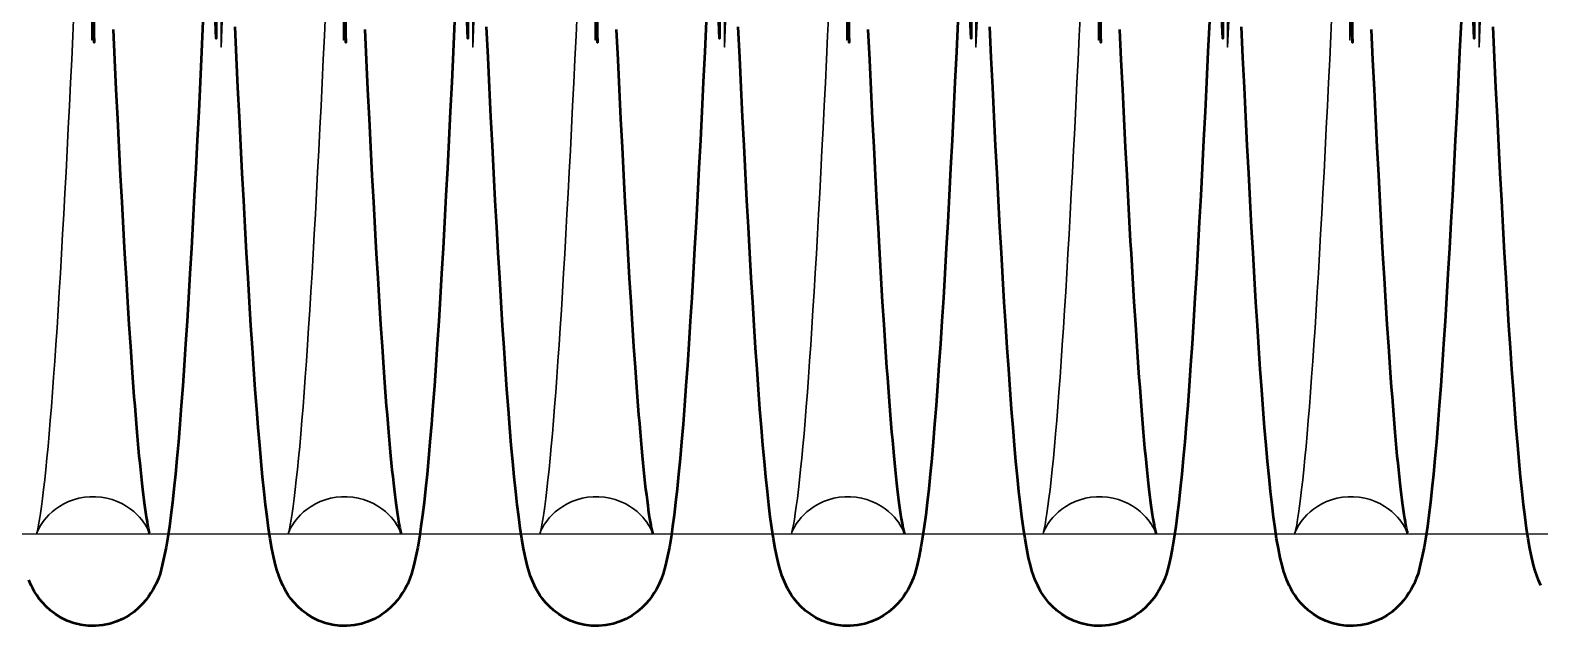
# Model space of a CAD drawing. Header units: millimetres. Extents: x 1448 to 104164, y -19509 to -89.
# Drawn here: x 54682.9 to 54778.6, y -3869 to -3831.2 of the extents above; entities that cross this region are included whole.
import ezdxf

# ---------------------------------------------------------------- set-up
doc = ezdxf.new("R2010")
doc.units = ezdxf.units.MM
doc.header["$LTSCALE"] = 60
doc.header["$MEASUREMENT"] = 0
doc.layers.get('0').update_dxf_attribs({"linetype": 'CONTINUOUS'})
doc.layers.add('가려진 것(ISO)', color=7, linetype='CONTINUOUS', lineweight=35)
doc.layers.add('가시적인 것(ISO)', color=7, linetype='CONTINUOUS', lineweight=50)

# ---------------------------------------------------------------- blocks, each defined once
blk = doc.blocks.new('토션스프링 3')
at = {"layer": '가려진 것(ISO)', "flags": 128}
for points in [[(21462403.943, -50952923.544), (21462403.871, -50952925.233), (21462403.8, -50952888.925)], [(21462419.89, -50952923.544), (21462419.818, -50952925.233), (21462419.747, -50952888.925)], [(21462435.836, -50952923.543), (21462435.765, -50952925.233), (21462435.693, -50952888.925)], [(21462451.783, -50952923.543), (21462451.712, -50952925.233), (21462451.64, -50952888.925)], [(21462467.73, -50952923.543), (21462467.659, -50952925.233), (21462467.587, -50952888.925)], [(21462483.677, -50952923.543), (21462483.605, -50952925.233), (21462483.534, -50952888.925)], [(21462399.323, -50952956.08), (21462399.318, -50952956.062), (21462399.297, -50952956.006), (21462399.253, -50952955.903), (21462399.175, -50952955.744), (21462399.118, -50952955.64), (21462399.045, -50952955.52), (21462398.953, -50952955.383), (21462398.839, -50952955.231), (21462398.699, -50952955.064), (21462398.532, -50952954.888), (21462398.336, -50952954.707), (21462398.112, -50952954.528), (21462397.858, -50952954.356), (21462397.578, -50952954.197), (21462397.276, -50952954.057), (21462396.955, -50952953.94), (21462396.618, -50952953.85), (21462396.269, -50952953.789), (21462395.914, -50952953.758), (21462395.558, -50952953.76), (21462395.205, -50952953.793), (21462394.858, -50952953.858), (21462394.522, -50952953.95), (21462394.202, -50952954.069), (21462393.903, -50952954.212), (21462393.626, -50952954.372), (21462393.374, -50952954.546), (21462393.152, -50952954.725), (21462392.959, -50952954.905), (21462392.795, -50952955.08), (21462392.659, -50952955.245), (21462392.547, -50952955.396), (21462392.457, -50952955.531), (21462392.386, -50952955.651), (21462392.33, -50952955.752), (21462392.286, -50952955.838), (21462392.229, -50952955.965), (21462392.199, -50952956.042), (21462392.187, -50952956.076), (21462392.187, -50952956.075), (21462392.195, -50952956.044), (21462392.21, -50952955.986), (21462392.23, -50952955.904), (21462392.253, -50952955.8), (21462392.305, -50952955.537), (21462392.361, -50952955.209), (21462392.421, -50952954.82), (21462392.484, -50952954.371), (21462392.55, -50952953.865), (21462392.618, -50952953.304), (21462392.687, -50952952.691), (21462392.758, -50952952.029), (21462392.829, -50952951.319), (21462392.901, -50952950.565), (21462392.972, -50952949.768), (21462393.043, -50952948.932), (21462393.113, -50952948.053), (21462393.184, -50952947.131), (21462393.255, -50952946.166), (21462393.326, -50952945.161), (21462393.397, -50952944.116), (21462393.469, -50952943.034), (21462393.54, -50952941.915), (21462393.611, -50952940.761), (21462393.683, -50952939.573), (21462393.754, -50952938.353), (21462393.825, -50952937.102), (21462393.896, -50952935.821), (21462393.968, -50952934.507), (21462394.039, -50952933.16), (21462394.11, -50952931.784), (21462394.182, -50952930.379), (21462394.254, -50952928.947), (21462394.325, -50952927.491), (21462394.397, -50952926.011), (21462394.468, -50952924.509), (21462394.54, -50952922.988)], [(21462395.612, -50952888.47), (21462395.683, -50952924.781), (21462395.755, -50952923.091)], [(21462415.27, -50952956.08), (21462415.264, -50952956.062), (21462415.244, -50952956.006), (21462415.2, -50952955.903), (21462415.122, -50952955.744), (21462415.064, -50952955.64), (21462414.991, -50952955.52), (21462414.9, -50952955.383), (21462414.786, -50952955.231), (21462414.646, -50952955.064), (21462414.479, -50952954.888), (21462414.283, -50952954.707), (21462414.059, -50952954.528), (21462413.805, -50952954.356), (21462413.525, -50952954.197), (21462413.222, -50952954.057), (21462412.902, -50952953.939), (21462412.565, -50952953.85), (21462412.216, -50952953.789), (21462411.861, -50952953.758), (21462411.505, -50952953.76), (21462411.152, -50952953.793), (21462410.804, -50952953.858), (21462410.468, -50952953.95), (21462410.149, -50952954.069), (21462409.85, -50952954.212), (21462409.573, -50952954.372), (21462409.321, -50952954.546), (21462409.099, -50952954.725), (21462408.906, -50952954.905), (21462408.742, -50952955.081), (21462408.606, -50952955.245), (21462408.494, -50952955.396), (21462408.404, -50952955.531), (21462408.333, -50952955.651), (21462408.277, -50952955.752), (21462408.233, -50952955.838), (21462408.176, -50952955.965), (21462408.146, -50952956.042), (21462408.134, -50952956.076), (21462408.134, -50952956.075), (21462408.142, -50952956.044), (21462408.157, -50952955.986), (21462408.176, -50952955.904), (21462408.2, -50952955.8), (21462408.252, -50952955.537), (21462408.308, -50952955.209), (21462408.368, -50952954.819), (21462408.431, -50952954.37), (21462408.497, -50952953.864), (21462408.565, -50952953.304), (21462408.634, -50952952.691), (21462408.705, -50952952.029), (21462408.776, -50952951.319), (21462408.848, -50952950.565), (21462408.919, -50952949.768), (21462408.99, -50952948.932), (21462409.06, -50952948.053), (21462409.131, -50952947.131), (21462409.202, -50952946.167), (21462409.273, -50952945.161), (21462409.344, -50952944.117), (21462409.415, -50952943.034), (21462409.487, -50952941.915), (21462409.558, -50952940.761), (21462409.63, -50952939.573), (21462409.701, -50952938.353), (21462409.772, -50952937.102), (21462409.843, -50952935.821), (21462409.914, -50952934.507), (21462409.986, -50952933.16), (21462410.057, -50952931.784), (21462410.129, -50952930.379), (21462410.2, -50952928.947), (21462410.272, -50952927.491), (21462410.344, -50952926.011), (21462410.415, -50952924.51), (21462410.487, -50952922.988)], [(21462411.558, -50952888.47), (21462411.63, -50952924.781), (21462411.701, -50952923.091)], [(21462431.217, -50952956.08), (21462431.211, -50952956.062), (21462431.191, -50952956.006), (21462431.147, -50952955.903), (21462431.068, -50952955.744), (21462431.011, -50952955.64), (21462430.938, -50952955.52), (21462430.846, -50952955.383), (21462430.733, -50952955.231), (21462430.593, -50952955.064), (21462430.425, -50952954.888), (21462430.23, -50952954.707), (21462430.006, -50952954.528), (21462429.752, -50952954.356), (21462429.472, -50952954.197), (21462429.169, -50952954.057), (21462428.848, -50952953.939), (21462428.512, -50952953.85), (21462428.163, -50952953.789), (21462427.808, -50952953.758), (21462427.452, -50952953.76), (21462427.099, -50952953.793), (21462426.751, -50952953.858), (21462426.415, -50952953.95), (21462426.096, -50952954.069), (21462425.796, -50952954.212), (21462425.519, -50952954.372), (21462425.268, -50952954.546), (21462425.045, -50952954.725), (21462424.853, -50952954.905), (21462424.689, -50952955.081), (21462424.553, -50952955.245), (21462424.441, -50952955.396), (21462424.351, -50952955.531), (21462424.279, -50952955.651), (21462424.224, -50952955.752), (21462424.18, -50952955.838), (21462424.122, -50952955.965), (21462424.093, -50952956.042), (21462424.081, -50952956.076), (21462424.081, -50952956.075), (21462424.089, -50952956.044), (21462424.103, -50952955.986), (21462424.123, -50952955.904), (21462424.146, -50952955.8), (21462424.199, -50952955.537), (21462424.255, -50952955.209), (21462424.315, -50952954.819), (21462424.378, -50952954.37), (21462424.444, -50952953.864), (21462424.512, -50952953.304), (21462424.581, -50952952.691), (21462424.652, -50952952.029), (21462424.723, -50952951.32), (21462424.795, -50952950.565), (21462424.866, -50952949.769), (21462424.937, -50952948.932), (21462425.007, -50952948.053), (21462425.078, -50952947.131), (21462425.149, -50952946.167), (21462425.22, -50952945.162), (21462425.291, -50952944.117), (21462425.362, -50952943.034), (21462425.434, -50952941.915), (21462425.505, -50952940.761), (21462425.576, -50952939.573), (21462425.648, -50952938.353), (21462425.719, -50952937.102), (21462425.79, -50952935.821), (21462425.861, -50952934.507), (21462425.933, -50952933.161), (21462426.004, -50952931.784), (21462426.076, -50952930.379), (21462426.147, -50952928.948), (21462426.219, -50952927.491), (21462426.29, -50952926.011), (21462426.362, -50952924.51), (21462426.433, -50952922.988)], [(21462427.505, -50952888.47), (21462427.577, -50952924.781), (21462427.648, -50952923.091)], [(21462447.164, -50952956.08), (21462447.158, -50952956.062), (21462447.137, -50952956.006), (21462447.094, -50952955.903), (21462447.015, -50952955.744), (21462446.958, -50952955.64), (21462446.885, -50952955.52), (21462446.793, -50952955.383), (21462446.68, -50952955.231), (21462446.54, -50952955.064), (21462446.372, -50952954.888), (21462446.177, -50952954.707), (21462445.952, -50952954.528), (21462445.699, -50952954.356), (21462445.418, -50952954.197), (21462445.116, -50952954.057), (21462444.795, -50952953.939), (21462444.458, -50952953.85), (21462444.11, -50952953.789), (21462443.755, -50952953.758), (21462443.399, -50952953.76), (21462443.045, -50952953.793), (21462442.698, -50952953.858), (21462442.362, -50952953.951), (21462442.043, -50952954.069), (21462441.743, -50952954.212), (21462441.466, -50952954.372), (21462441.215, -50952954.546), (21462440.992, -50952954.725), (21462440.8, -50952954.905), (21462440.636, -50952955.081), (21462440.5, -50952955.245), (21462440.388, -50952955.396), (21462440.298, -50952955.531), (21462440.226, -50952955.651), (21462440.17, -50952955.752), (21462440.127, -50952955.838), (21462440.069, -50952955.965), (21462440.039, -50952956.042), (21462440.027, -50952956.076), (21462440.028, -50952956.075), (21462440.036, -50952956.044), (21462440.05, -50952955.986), (21462440.07, -50952955.904), (21462440.093, -50952955.8), (21462440.146, -50952955.537), (21462440.202, -50952955.208), (21462440.262, -50952954.819), (21462440.325, -50952954.37), (21462440.391, -50952953.864), (21462440.459, -50952953.304), (21462440.528, -50952952.691), (21462440.599, -50952952.029), (21462440.67, -50952951.32), (21462440.741, -50952950.565), (21462440.813, -50952949.769), (21462440.884, -50952948.932), (21462440.954, -50952948.053), (21462441.025, -50952947.131), (21462441.095, -50952946.167), (21462441.167, -50952945.162), (21462441.238, -50952944.117), (21462441.309, -50952943.035), (21462441.38, -50952941.915), (21462441.452, -50952940.761), (21462441.523, -50952939.573), (21462441.595, -50952938.353), (21462441.666, -50952937.102), (21462441.737, -50952935.821), (21462441.808, -50952934.507), (21462441.879, -50952933.161), (21462441.951, -50952931.784), (21462442.022, -50952930.38), (21462442.094, -50952928.948), (21462442.166, -50952927.491), (21462442.237, -50952926.011), (21462442.309, -50952924.51), (21462442.38, -50952922.988)], [(21462443.452, -50952888.469), (21462443.524, -50952924.781), (21462443.595, -50952923.091)], [(21462463.111, -50952956.08), (21462463.105, -50952956.062), (21462463.084, -50952956.006), (21462463.041, -50952955.903), (21462462.962, -50952955.744), (21462462.905, -50952955.64), (21462462.832, -50952955.52), (21462462.74, -50952955.383), (21462462.626, -50952955.231), (21462462.486, -50952955.064), (21462462.319, -50952954.888), (21462462.124, -50952954.707), (21462461.899, -50952954.528), (21462461.645, -50952954.356), (21462461.365, -50952954.197), (21462461.063, -50952954.057), (21462460.742, -50952953.939), (21462460.405, -50952953.85), (21462460.057, -50952953.789), (21462459.702, -50952953.758), (21462459.345, -50952953.76), (21462458.992, -50952953.793), (21462458.645, -50952953.858), (21462458.309, -50952953.951), (21462457.989, -50952954.069), (21462457.69, -50952954.212), (21462457.413, -50952954.373), (21462457.162, -50952954.546), (21462456.939, -50952954.725), (21462456.747, -50952954.905), (21462456.583, -50952955.081), (21462456.446, -50952955.245), (21462456.335, -50952955.396), (21462456.245, -50952955.531), (21462456.173, -50952955.651), (21462456.117, -50952955.753), (21462456.074, -50952955.838), (21462456.016, -50952955.965), (21462455.986, -50952956.042), (21462455.974, -50952956.076), (21462455.974, -50952956.075), (21462455.983, -50952956.044), (21462455.997, -50952955.986), (21462456.017, -50952955.904), (21462456.04, -50952955.8), (21462456.093, -50952955.536), (21462456.149, -50952955.208), (21462456.209, -50952954.818), (21462456.273, -50952954.369), (21462456.338, -50952953.864), (21462456.406, -50952953.303), (21462456.475, -50952952.691), (21462456.545, -50952952.029), (21462456.617, -50952951.32), (21462456.688, -50952950.566), (21462456.76, -50952949.769), (21462456.83, -50952948.932), (21462456.901, -50952948.053), (21462456.971, -50952947.131), (21462457.042, -50952946.167), (21462457.113, -50952945.162), (21462457.185, -50952944.118), (21462457.256, -50952943.035), (21462457.327, -50952941.916), (21462457.399, -50952940.761), (21462457.47, -50952939.573), (21462457.541, -50952938.353), (21462457.613, -50952937.102), (21462457.684, -50952935.821), (21462457.755, -50952934.507), (21462457.826, -50952933.161), (21462457.898, -50952931.785), (21462457.969, -50952930.38), (21462458.041, -50952928.948), (21462458.112, -50952927.492), (21462458.184, -50952926.011), (21462458.256, -50952924.51), (21462458.327, -50952922.988)], [(21462459.399, -50952888.469), (21462459.47, -50952924.781), (21462459.542, -50952923.091)], [(21462479.058, -50952956.08), (21462479.052, -50952956.062), (21462479.031, -50952956.006), (21462478.987, -50952955.903), (21462478.909, -50952955.744), (21462478.852, -50952955.64), (21462478.779, -50952955.52), (21462478.687, -50952955.383), (21462478.573, -50952955.231), (21462478.433, -50952955.064), (21462478.266, -50952954.888), (21462478.07, -50952954.707), (21462477.846, -50952954.528), (21462477.592, -50952954.356), (21462477.312, -50952954.197), (21462477.01, -50952954.057), (21462476.689, -50952953.939), (21462476.352, -50952953.85), (21462476.003, -50952953.789), (21462475.648, -50952953.758), (21462475.292, -50952953.76), (21462474.939, -50952953.793), (21462474.592, -50952953.858), (21462474.256, -50952953.951), (21462473.936, -50952954.069), (21462473.637, -50952954.212), (21462473.36, -50952954.373), (21462473.108, -50952954.546), (21462472.886, -50952954.725), (21462472.693, -50952954.906), (21462472.53, -50952955.081), (21462472.393, -50952955.245), (21462472.281, -50952955.396), (21462472.191, -50952955.531), (21462472.12, -50952955.651), (21462472.064, -50952955.753), (21462472.021, -50952955.838), (21462471.963, -50952955.965), (21462471.933, -50952956.042), (21462471.921, -50952956.076), (21462471.921, -50952956.075), (21462471.929, -50952956.044), (21462471.944, -50952955.987), (21462471.963, -50952955.904), (21462471.987, -50952955.8), (21462472.04, -50952955.536), (21462472.096, -50952955.208), (21462472.157, -50952954.818), (21462472.22, -50952954.369), (21462472.285, -50952953.863), (21462472.353, -50952953.303), (21462472.422, -50952952.691), (21462472.492, -50952952.029), (21462472.564, -50952951.32), (21462472.635, -50952950.566), (21462472.706, -50952949.769), (21462472.777, -50952948.932), (21462472.848, -50952948.053), (21462472.918, -50952947.132), (21462472.989, -50952946.168), (21462473.06, -50952945.162), (21462473.131, -50952944.118), (21462473.203, -50952943.035), (21462473.274, -50952941.916), (21462473.345, -50952940.762), (21462473.417, -50952939.573), (21462473.488, -50952938.353), (21462473.559, -50952937.101), (21462473.631, -50952935.82), (21462473.702, -50952934.507), (21462473.773, -50952933.161), (21462473.845, -50952931.785), (21462473.916, -50952930.38), (21462473.988, -50952928.949), (21462474.059, -50952927.492), (21462474.131, -50952926.012), (21462474.203, -50952924.51), (21462474.274, -50952922.988)], [(21462475.346, -50952888.469), (21462475.417, -50952924.781), (21462475.489, -50952923.091)]]:
    blk.add_lwpolyline(points, dxfattribs=at)
at = {"layer": '가시적인 것(ISO)', "flags": 128}
for points in [[(21462395.741, -50952922.763), (21462395.832, -50952924.93), (21462395.924, -50952889.096)], [(21462397.022, -50952924.116), (21462397.114, -50952926.04), (21462397.205, -50952927.929), (21462397.297, -50952929.78), (21462397.389, -50952931.59), (21462397.48, -50952933.353), (21462397.572, -50952935.068), (21462397.663, -50952936.73), (21462397.709, -50952937.54), (21462397.754, -50952938.337), (21462397.845, -50952939.893), (21462397.937, -50952941.395), (21462398.028, -50952942.841), (21462398.119, -50952944.228), (21462398.21, -50952945.553), (21462398.256, -50952946.191), (21462398.301, -50952946.812), (21462398.347, -50952947.416), (21462398.392, -50952948.003), (21462398.437, -50952948.572), (21462398.482, -50952949.123), (21462398.527, -50952949.657), (21462398.572, -50952950.174), (21462398.617, -50952950.673), (21462398.662, -50952951.155), (21462398.707, -50952951.617), (21462398.751, -50952952.061), (21462398.795, -50952952.485), (21462398.839, -50952952.89), (21462398.883, -50952953.274), (21462398.926, -50952953.638), (21462398.969, -50952953.98), (21462399.011, -50952954.301), (21462399.053, -50952954.6), (21462399.094, -50952954.877), (21462399.134, -50952955.131), (21462399.173, -50952955.36), (21462399.209, -50952955.561), (21462399.243, -50952955.733), (21462399.272, -50952955.875), (21462399.298, -50952955.984), (21462399.316, -50952956.054), (21462399.323, -50952956.08)], [(21462411.688, -50952922.763), (21462411.779, -50952924.93), (21462411.871, -50952889.096)], [(21462412.969, -50952924.116), (21462413.061, -50952926.04), (21462413.152, -50952927.929), (21462413.244, -50952929.78), (21462413.336, -50952931.59), (21462413.427, -50952933.353), (21462413.519, -50952935.068), (21462413.61, -50952936.73), (21462413.656, -50952937.54), (21462413.701, -50952938.337), (21462413.792, -50952939.893), (21462413.884, -50952941.395), (21462413.975, -50952942.841), (21462414.066, -50952944.228), (21462414.157, -50952945.553), (21462414.203, -50952946.191), (21462414.248, -50952946.812), (21462414.293, -50952947.416), (21462414.339, -50952948.003), (21462414.384, -50952948.572), (21462414.429, -50952949.123), (21462414.474, -50952949.657), (21462414.519, -50952950.174), (21462414.564, -50952950.673), (21462414.609, -50952951.155), (21462414.654, -50952951.617), (21462414.698, -50952952.061), (21462414.742, -50952952.485), (21462414.786, -50952952.89), (21462414.83, -50952953.274), (21462414.873, -50952953.638), (21462414.916, -50952953.98), (21462414.958, -50952954.301), (21462415, -50952954.6), (21462415.041, -50952954.877), (21462415.081, -50952955.131), (21462415.12, -50952955.36), (21462415.156, -50952955.561), (21462415.189, -50952955.733), (21462415.219, -50952955.875), (21462415.245, -50952955.984), (21462415.263, -50952956.054), (21462415.27, -50952956.08)], [(21462427.634, -50952922.763), (21462427.726, -50952924.93), (21462427.818, -50952889.096)], [(21462428.916, -50952924.116), (21462429.007, -50952926.04), (21462429.099, -50952927.929), (21462429.191, -50952929.78), (21462429.283, -50952931.589), (21462429.374, -50952933.353), (21462429.466, -50952935.068), (21462429.557, -50952936.73), (21462429.602, -50952937.54), (21462429.648, -50952938.337), (21462429.739, -50952939.893), (21462429.83, -50952941.395), (21462429.922, -50952942.841), (21462430.013, -50952944.228), (21462430.104, -50952945.553), (21462430.15, -50952946.191), (21462430.195, -50952946.812), (21462430.24, -50952947.416), (21462430.286, -50952948.003), (21462430.331, -50952948.572), (21462430.376, -50952949.123), (21462430.421, -50952949.657), (21462430.466, -50952950.174), (21462430.511, -50952950.673), (21462430.556, -50952951.155), (21462430.6, -50952951.617), (21462430.645, -50952952.061), (21462430.689, -50952952.485), (21462430.733, -50952952.89), (21462430.777, -50952953.274), (21462430.82, -50952953.638), (21462430.863, -50952953.98), (21462430.905, -50952954.301), (21462430.946, -50952954.6), (21462430.988, -50952954.877), (21462431.028, -50952955.131), (21462431.067, -50952955.36), (21462431.103, -50952955.561), (21462431.136, -50952955.733), (21462431.166, -50952955.875), (21462431.192, -50952955.984), (21462431.21, -50952956.054), (21462431.217, -50952956.08)], [(21462443.581, -50952922.763), (21462443.673, -50952924.93), (21462443.765, -50952889.096)], [(21462444.863, -50952924.116), (21462444.954, -50952926.04), (21462445.046, -50952927.929), (21462445.138, -50952929.78), (21462445.229, -50952931.589), (21462445.321, -50952933.353), (21462445.412, -50952935.068), (21462445.504, -50952936.73), (21462445.549, -50952937.54), (21462445.595, -50952938.337), (21462445.686, -50952939.893), (21462445.777, -50952941.395), (21462445.869, -50952942.841), (21462445.96, -50952944.228), (21462446.051, -50952945.552), (21462446.096, -50952946.191), (21462446.142, -50952946.812), (21462446.187, -50952947.416), (21462446.232, -50952948.003), (21462446.278, -50952948.572), (21462446.323, -50952949.123), (21462446.368, -50952949.657), (21462446.413, -50952950.174), (21462446.458, -50952950.673), (21462446.502, -50952951.155), (21462446.547, -50952951.617), (21462446.592, -50952952.061), (21462446.636, -50952952.485), (21462446.68, -50952952.89), (21462446.724, -50952953.274), (21462446.767, -50952953.638), (21462446.809, -50952953.98), (21462446.852, -50952954.301), (21462446.893, -50952954.6), (21462446.935, -50952954.877), (21462446.975, -50952955.131), (21462447.013, -50952955.36), (21462447.05, -50952955.561), (21462447.083, -50952955.733), (21462447.113, -50952955.875), (21462447.138, -50952955.984), (21462447.157, -50952956.054), (21462447.164, -50952956.08)], [(21462459.528, -50952922.763), (21462459.62, -50952924.93), (21462459.711, -50952889.095)], [(21462460.81, -50952924.116), (21462460.901, -50952926.04), (21462460.993, -50952927.929), (21462461.085, -50952929.78), (21462461.176, -50952931.589), (21462461.268, -50952933.353), (21462461.359, -50952935.068), (21462461.451, -50952936.73), (21462461.496, -50952937.54), (21462461.542, -50952938.337), (21462461.633, -50952939.893), (21462461.724, -50952941.395), (21462461.815, -50952942.841), (21462461.907, -50952944.228), (21462461.998, -50952945.552), (21462462.043, -50952946.19), (21462462.089, -50952946.812), (21462462.134, -50952947.416), (21462462.179, -50952948.003), (21462462.224, -50952948.572), (21462462.269, -50952949.123), (21462462.314, -50952949.657), (21462462.359, -50952950.174), (21462462.404, -50952950.673), (21462462.449, -50952951.155), (21462462.494, -50952951.617), (21462462.539, -50952952.061), (21462462.583, -50952952.485), (21462462.627, -50952952.89), (21462462.67, -50952953.274), (21462462.714, -50952953.638), (21462462.756, -50952953.98), (21462462.798, -50952954.301), (21462462.84, -50952954.6), (21462462.881, -50952954.877), (21462462.922, -50952955.131), (21462462.96, -50952955.36), (21462462.997, -50952955.561), (21462463.03, -50952955.733), (21462463.06, -50952955.875), (21462463.085, -50952955.984), (21462463.104, -50952956.054), (21462463.111, -50952956.08)], [(21462475.475, -50952922.763), (21462475.567, -50952924.93), (21462475.658, -50952889.095)], [(21462476.756, -50952924.116), (21462476.848, -50952926.04), (21462476.94, -50952927.929), (21462477.031, -50952929.78), (21462477.123, -50952931.589), (21462477.215, -50952933.353), (21462477.306, -50952935.068), (21462477.397, -50952936.73), (21462477.443, -50952937.54), (21462477.488, -50952938.337), (21462477.58, -50952939.893), (21462477.671, -50952941.395), (21462477.762, -50952942.841), (21462477.854, -50952944.228), (21462477.945, -50952945.552), (21462477.99, -50952946.19), (21462478.036, -50952946.812), (21462478.081, -50952947.416), (21462478.126, -50952948.003), (21462478.171, -50952948.572), (21462478.216, -50952949.123), (21462478.261, -50952949.657), (21462478.306, -50952950.174), (21462478.351, -50952950.673), (21462478.396, -50952951.155), (21462478.441, -50952951.617), (21462478.485, -50952952.061), (21462478.53, -50952952.485), (21462478.574, -50952952.89), (21462478.617, -50952953.274), (21462478.66, -50952953.638), (21462478.703, -50952953.98), (21462478.745, -50952954.301), (21462478.787, -50952954.6), (21462478.828, -50952954.877), (21462478.868, -50952955.131), (21462478.907, -50952955.36), (21462478.943, -50952955.561), (21462478.977, -50952955.733), (21462479.007, -50952955.875), (21462479.032, -50952955.984), (21462479.05, -50952956.054), (21462479.058, -50952956.08)], [(21462402.72, -50952923.592), (21462402.629, -50952925.537), (21462402.537, -50952927.445), (21462402.446, -50952929.312), (21462402.354, -50952931.134), (21462402.263, -50952932.914), (21462402.171, -50952934.654), (21462402.08, -50952936.348), (21462401.988, -50952937.995), (21462401.896, -50952939.592), (21462401.804, -50952941.135), (21462401.712, -50952942.622), (21462401.62, -50952944.05), (21462401.528, -50952945.416), (21462401.436, -50952946.721), (21462401.345, -50952947.967), (21462401.252, -50952949.151), (21462401.16, -50952950.275), (21462401.066, -50952951.335), (21462400.972, -50952952.331), (21462400.878, -50952953.262), (21462400.782, -50952954.128), (21462400.686, -50952954.926), (21462400.59, -50952955.657), (21462400.49, -50952956.329), (21462400.385, -50952956.952), (21462400.268, -50952957.536), (21462400.138, -50952958.092), (21462399.996, -50952958.647), (21462399.892, -50952958.95), (21462399.747, -50952959.283), (21462399.655, -50952959.464), (21462399.547, -50952959.657), (21462399.421, -50952959.864), (21462399.275, -50952960.085), (21462399.1, -50952960.32), (21462398.89, -50952960.566), (21462398.641, -50952960.815), (21462398.348, -50952961.062), (21462398.015, -50952961.296), (21462397.645, -50952961.506), (21462397.243, -50952961.683), (21462396.812, -50952961.819), (21462396.362, -50952961.91), (21462395.903, -50952961.952), (21462395.44, -50952961.942), (21462394.982, -50952961.882), (21462394.538, -50952961.775), (21462394.118, -50952961.624), (21462393.727, -50952961.434), (21462393.369, -50952961.215), (21462393.051, -50952960.976), (21462392.776, -50952960.728), (21462392.541, -50952960.478), (21462392.343, -50952960.235), (21462392.18, -50952960.005), (21462392.044, -50952959.789), (21462391.931, -50952959.588), (21462391.836, -50952959.4), (21462391.685, -50952959.058)], [(21462418.667, -50952923.592), (21462418.576, -50952925.538), (21462418.484, -50952927.446), (21462418.392, -50952929.312), (21462418.301, -50952931.134), (21462418.21, -50952932.915), (21462418.118, -50952934.654), (21462418.026, -50952936.349), (21462417.934, -50952937.996), (21462417.843, -50952939.593), (21462417.751, -50952941.136), (21462417.659, -50952942.623), (21462417.567, -50952944.051), (21462417.475, -50952945.416), (21462417.383, -50952946.722), (21462417.291, -50952947.967), (21462417.199, -50952949.152), (21462417.106, -50952950.275), (21462417.013, -50952951.335), (21462416.919, -50952952.332), (21462416.825, -50952953.263), (21462416.729, -50952954.128), (21462416.633, -50952954.926), (21462416.536, -50952955.658), (21462416.437, -50952956.33), (21462416.331, -50952956.953), (21462416.215, -50952957.537), (21462416.085, -50952958.092), (21462415.942, -50952958.647), (21462415.838, -50952958.949), (21462415.693, -50952959.283), (21462415.6, -50952959.464), (21462415.493, -50952959.657), (21462415.367, -50952959.864), (21462415.222, -50952960.085), (21462415.047, -50952960.321), (21462414.837, -50952960.566), (21462414.588, -50952960.815), (21462414.298, -50952961.062), (21462413.967, -50952961.294), (21462413.597, -50952961.503), (21462413.193, -50952961.681), (21462412.764, -50952961.818), (21462412.315, -50952961.909), (21462411.854, -50952961.951), (21462411.391, -50952961.943), (21462410.935, -50952961.884), (21462410.491, -50952961.776), (21462410.069, -50952961.625), (21462409.677, -50952961.437), (21462409.321, -50952961.218), (21462409.002, -50952960.979), (21462408.725, -50952960.73), (21462408.49, -50952960.481), (21462408.293, -50952960.239), (21462408.128, -50952960.007), (21462407.992, -50952959.791), (21462407.879, -50952959.59), (21462407.784, -50952959.402), (21462407.634, -50952959.06), (21462407.517, -50952958.751), (21462407.422, -50952958.462), (21462407.344, -50952958.185), (21462407.21, -50952957.634), (21462407.09, -50952957.053), (21462406.98, -50952956.432), (21462406.879, -50952955.765), (21462406.782, -50952955.045), (21462406.689, -50952954.265), (21462406.595, -50952953.419), (21462406.501, -50952952.504), (21462406.407, -50952951.524), (21462406.314, -50952950.478), (21462406.222, -50952949.37), (21462406.129, -50952948.198), (21462406.037, -50952946.966), (21462405.945, -50952945.67), (21462405.853, -50952944.31), (21462405.761, -50952942.889), (21462405.669, -50952941.409), (21462405.577, -50952939.875), (21462405.485, -50952938.287), (21462405.393, -50952936.65), (21462405.301, -50952934.966), (21462405.21, -50952933.237), (21462405.119, -50952931.466), (21462405.027, -50952929.648), (21462404.935, -50952927.786), (21462404.844, -50952925.883), (21462404.752, -50952923.943)], [(21462403.653, -50952888.841), (21462403.561, -50952924.679), (21462403.47, -50952922.523)], [(21462434.614, -50952923.592), (21462434.522, -50952925.538), (21462434.431, -50952927.446), (21462434.339, -50952929.312), (21462434.248, -50952931.134), (21462434.157, -50952932.915), (21462434.065, -50952934.654), (21462433.973, -50952936.349), (21462433.881, -50952937.996), (21462433.789, -50952939.593), (21462433.697, -50952941.136), (21462433.605, -50952942.623), (21462433.514, -50952944.051), (21462433.422, -50952945.416), (21462433.33, -50952946.722), (21462433.238, -50952947.967), (21462433.146, -50952949.152), (21462433.053, -50952950.275), (21462432.96, -50952951.336), (21462432.866, -50952952.332), (21462432.771, -50952953.263), (21462432.676, -50952954.128), (21462432.58, -50952954.927), (21462432.483, -50952955.658), (21462432.384, -50952956.33), (21462432.278, -50952956.953), (21462432.161, -50952957.537), (21462432.032, -50952958.092), (21462431.889, -50952958.647), (21462431.784, -50952958.949), (21462431.639, -50952959.282), (21462431.547, -50952959.464), (21462431.439, -50952959.657), (21462431.314, -50952959.864), (21462431.169, -50952960.085), (21462430.994, -50952960.32), (21462430.784, -50952960.566), (21462430.535, -50952960.815), (21462430.245, -50952961.061), (21462429.915, -50952961.294), (21462429.544, -50952961.503), (21462429.14, -50952961.681), (21462428.711, -50952961.818), (21462428.263, -50952961.909), (21462427.802, -50952961.951), (21462427.338, -50952961.943), (21462426.882, -50952961.884), (21462426.438, -50952961.776), (21462426.016, -50952961.625), (21462425.624, -50952961.437), (21462425.268, -50952961.218), (21462424.949, -50952960.979), (21462424.672, -50952960.73), (21462424.437, -50952960.481), (21462424.24, -50952960.239), (21462424.075, -50952960.007), (21462423.939, -50952959.791), (21462423.826, -50952959.59), (21462423.731, -50952959.402), (21462423.58, -50952959.061), (21462423.464, -50952958.751), (21462423.369, -50952958.462), (21462423.29, -50952958.185), (21462423.157, -50952957.634), (21462423.037, -50952957.052), (21462422.927, -50952956.432), (21462422.826, -50952955.765), (21462422.729, -50952955.045), (21462422.636, -50952954.265), (21462422.542, -50952953.419), (21462422.448, -50952952.504), (21462422.354, -50952951.524), (21462422.261, -50952950.478), (21462422.168, -50952949.37), (21462422.076, -50952948.198), (21462421.984, -50952946.966), (21462421.892, -50952945.67), (21462421.8, -50952944.31), (21462421.708, -50952942.888), (21462421.616, -50952941.409), (21462421.524, -50952939.874), (21462421.432, -50952938.287), (21462421.34, -50952936.65), (21462421.248, -50952934.965), (21462421.157, -50952933.237), (21462421.065, -50952931.466), (21462420.974, -50952929.648), (21462420.882, -50952927.786), (21462420.791, -50952925.883), (21462420.699, -50952923.942)], [(21462419.6, -50952888.84), (21462419.508, -50952924.678), (21462419.417, -50952922.523)], [(21462450.561, -50952923.593), (21462450.469, -50952925.538), (21462450.378, -50952927.446), (21462450.286, -50952929.312), (21462450.195, -50952931.134), (21462450.103, -50952932.915), (21462450.012, -50952934.654), (21462449.92, -50952936.349), (21462449.828, -50952937.996), (21462449.736, -50952939.593), (21462449.644, -50952941.136), (21462449.552, -50952942.623), (21462449.46, -50952944.051), (21462449.369, -50952945.416), (21462449.277, -50952946.722), (21462449.185, -50952947.967), (21462449.093, -50952949.152), (21462449, -50952950.275), (21462448.907, -50952951.336), (21462448.813, -50952952.332), (21462448.718, -50952953.263), (21462448.623, -50952954.129), (21462448.527, -50952954.927), (21462448.43, -50952955.658), (21462448.331, -50952956.33), (21462448.225, -50952956.953), (21462448.108, -50952957.537), (21462447.979, -50952958.092), (21462447.835, -50952958.647), (21462447.73, -50952958.949), (21462447.585, -50952959.282), (21462447.493, -50952959.464), (21462447.385, -50952959.657), (21462447.261, -50952959.863), (21462447.116, -50952960.085), (21462446.94, -50952960.32), (21462446.731, -50952960.565), (21462446.482, -50952960.815), (21462446.192, -50952961.061), (21462445.862, -50952961.294), (21462445.491, -50952961.503), (21462445.087, -50952961.681), (21462444.658, -50952961.818), (21462444.21, -50952961.909), (21462443.749, -50952961.951), (21462443.285, -50952961.943), (21462442.829, -50952961.884), (21462442.385, -50952961.776), (21462441.963, -50952961.625), (21462441.571, -50952961.437), (21462441.215, -50952961.218), (21462440.896, -50952960.979), (21462440.619, -50952960.73), (21462440.384, -50952960.481), (21462440.187, -50952960.239), (21462440.022, -50952960.008), (21462439.886, -50952959.791), (21462439.773, -50952959.59), (21462439.677, -50952959.402), (21462439.527, -50952959.061), (21462439.41, -50952958.751), (21462439.316, -50952958.463), (21462439.237, -50952958.186), (21462439.103, -50952957.634), (21462438.983, -50952957.052), (21462438.874, -50952956.432), (21462438.773, -50952955.765), (21462438.676, -50952955.046), (21462438.583, -50952954.266), (21462438.489, -50952953.419), (21462438.394, -50952952.504), (21462438.301, -50952951.524), (21462438.208, -50952950.479), (21462438.115, -50952949.37), (21462438.023, -50952948.199), (21462437.931, -50952946.966), (21462437.839, -50952945.67), (21462437.747, -50952944.309), (21462437.655, -50952942.888), (21462437.563, -50952941.409), (21462437.471, -50952939.874), (21462437.379, -50952938.287), (21462437.287, -50952936.65), (21462437.195, -50952934.965), (21462437.104, -50952933.237), (21462437.012, -50952931.466), (21462436.921, -50952929.648), (21462436.829, -50952927.785), (21462436.737, -50952925.882), (21462436.646, -50952923.942)], [(21462435.546, -50952888.84), (21462435.455, -50952924.678), (21462435.364, -50952922.523)], [(21462466.508, -50952923.593), (21462466.416, -50952925.538), (21462466.324, -50952927.446), (21462466.233, -50952929.312), (21462466.142, -50952931.134), (21462466.05, -50952932.915), (21462465.959, -50952934.654), (21462465.867, -50952936.349), (21462465.775, -50952937.996), (21462465.683, -50952939.593), (21462465.591, -50952941.136), (21462465.499, -50952942.623), (21462465.407, -50952944.051), (21462465.316, -50952945.416), (21462465.224, -50952946.722), (21462465.132, -50952947.967), (21462465.04, -50952949.152), (21462464.947, -50952950.276), (21462464.854, -50952951.336), (21462464.76, -50952952.332), (21462464.665, -50952953.263), (21462464.57, -50952954.129), (21462464.473, -50952954.927), (21462464.377, -50952955.658), (21462464.278, -50952956.33), (21462464.172, -50952956.953), (21462464.055, -50952957.537), (21462463.926, -50952958.092), (21462463.782, -50952958.646), (21462463.677, -50952958.949), (21462463.531, -50952959.282), (21462463.439, -50952959.463), (21462463.332, -50952959.657), (21462463.208, -50952959.863), (21462463.063, -50952960.085), (21462462.887, -50952960.32), (21462462.678, -50952960.565), (21462462.429, -50952960.815), (21462462.139, -50952961.061), (21462461.809, -50952961.293), (21462461.438, -50952961.503), (21462461.034, -50952961.681), (21462460.605, -50952961.818), (21462460.157, -50952961.909), (21462459.696, -50952961.951), (21462459.232, -50952961.943), (21462458.776, -50952961.884), (21462458.332, -50952961.776), (21462457.91, -50952961.625), (21462457.518, -50952961.437), (21462457.162, -50952961.218), (21462456.843, -50952960.979), (21462456.566, -50952960.73), (21462456.331, -50952960.482), (21462456.133, -50952960.239), (21462455.969, -50952960.008), (21462455.833, -50952959.791), (21462455.72, -50952959.59), (21462455.624, -50952959.402), (21462455.474, -50952959.061), (21462455.357, -50952958.751), (21462455.263, -50952958.463), (21462455.184, -50952958.186), (21462455.05, -50952957.634), (21462454.93, -50952957.052), (21462454.821, -50952956.432), (21462454.72, -50952955.766), (21462454.623, -50952955.046), (21462454.53, -50952954.266), (21462454.435, -50952953.419), (21462454.341, -50952952.504), (21462454.248, -50952951.524), (21462454.155, -50952950.479), (21462454.062, -50952949.37), (21462453.97, -50952948.199), (21462453.878, -50952946.966), (21462453.786, -50952945.67), (21462453.694, -50952944.309), (21462453.602, -50952942.888), (21462453.51, -50952941.409), (21462453.417, -50952939.874), (21462453.325, -50952938.287), (21462453.234, -50952936.649), (21462453.142, -50952934.965), (21462453.05, -50952933.237), (21462452.959, -50952931.466), (21462452.868, -50952929.648), (21462452.776, -50952927.785), (21462452.684, -50952925.882), (21462452.592, -50952923.941)], [(21462451.493, -50952888.84), (21462451.402, -50952924.678), (21462451.311, -50952922.523)], [(21462482.455, -50952923.593), (21462482.363, -50952925.538), (21462482.271, -50952927.446), (21462482.18, -50952929.312), (21462482.089, -50952931.134), (21462481.997, -50952932.915), (21462481.906, -50952934.654), (21462481.814, -50952936.349), (21462481.722, -50952937.996), (21462481.63, -50952939.593), (21462481.538, -50952941.137), (21462481.446, -50952942.623), (21462481.354, -50952944.051), (21462481.262, -50952945.416), (21462481.171, -50952946.722), (21462481.079, -50952947.967), (21462480.986, -50952949.152), (21462480.894, -50952950.276), (21462480.8, -50952951.336), (21462480.707, -50952952.332), (21462480.612, -50952953.264), (21462480.517, -50952954.129), (21462480.42, -50952954.927), (21462480.324, -50952955.658), (21462480.224, -50952956.33), (21462480.118, -50952956.954), (21462480.002, -50952957.537), (21462479.873, -50952958.091), (21462479.729, -50952958.646), (21462479.623, -50952958.948), (21462479.477, -50952959.282), (21462479.385, -50952959.463), (21462479.278, -50952959.657), (21462479.154, -50952959.863), (21462479.009, -50952960.084), (21462478.834, -50952960.32), (21462478.625, -50952960.565), (21462478.376, -50952960.815), (21462478.086, -50952961.061), (21462477.756, -50952961.293), (21462477.385, -50952961.503), (21462476.981, -50952961.68), (21462476.552, -50952961.818), (21462476.104, -50952961.909), (21462475.643, -50952961.951), (21462475.179, -50952961.943), (21462474.723, -50952961.884), (21462474.279, -50952961.776), (21462473.857, -50952961.625), (21462473.465, -50952961.437), (21462473.109, -50952961.218), (21462472.79, -50952960.979), (21462472.513, -50952960.73), (21462472.278, -50952960.482), (21462472.08, -50952960.239), (21462471.916, -50952960.008), (21462471.78, -50952959.791), (21462471.666, -50952959.59), (21462471.571, -50952959.402), (21462471.421, -50952959.061), (21462471.304, -50952958.752), (21462471.21, -50952958.463), (21462471.131, -50952958.186), (21462470.997, -50952957.634), (21462470.877, -50952957.052), (21462470.768, -50952956.432), (21462470.666, -50952955.766), (21462470.57, -50952955.047), (21462470.477, -50952954.267), (21462470.382, -50952953.419), (21462470.288, -50952952.505), (21462470.195, -50952951.524), (21462470.102, -50952950.479), (21462470.009, -50952949.37), (21462469.917, -50952948.199), (21462469.825, -50952946.967), (21462469.733, -50952945.67), (21462469.641, -50952944.309), (21462469.548, -50952942.888), (21462469.456, -50952941.408), (21462469.364, -50952939.874), (21462469.272, -50952938.286), (21462469.18, -50952936.649), (21462469.089, -50952934.965), (21462468.997, -50952933.237), (21462468.906, -50952931.466), (21462468.814, -50952929.648), (21462468.723, -50952927.785), (21462468.631, -50952925.881), (21462468.539, -50952923.941)], [(21462467.44, -50952888.839), (21462467.349, -50952924.678), (21462467.257, -50952922.523)], [(21462487.518, -50952959.403), (21462487.368, -50952959.061), (21462487.251, -50952958.752), (21462487.157, -50952958.463), (21462487.078, -50952958.186), (21462486.944, -50952957.634), (21462486.824, -50952957.052), (21462486.714, -50952956.432), (21462486.613, -50952955.766), (21462486.517, -50952955.047), (21462486.424, -50952954.267), (21462486.329, -50952953.42), (21462486.235, -50952952.505), (21462486.141, -50952951.524), (21462486.048, -50952950.479), (21462485.956, -50952949.37), (21462485.864, -50952948.199), (21462485.772, -50952946.967), (21462485.68, -50952945.67), (21462485.587, -50952944.309), (21462485.495, -50952942.888), (21462485.403, -50952941.408), (21462485.311, -50952939.873), (21462485.219, -50952938.286), (21462485.127, -50952936.649), (21462485.036, -50952934.965), (21462484.944, -50952933.237), (21462484.853, -50952931.466), (21462484.761, -50952929.648), (21462484.67, -50952927.785), (21462484.578, -50952925.881), (21462484.486, -50952923.941)], [(21462483.387, -50952888.839), (21462483.295, -50952924.678), (21462483.204, -50952922.523)]]:
    blk.add_lwpolyline(points, dxfattribs=at)
blk = doc.blocks.new('토션스프링1234')
blk.add_blockref('토션스프링 3', (188.103, -4314.906))

msp = doc.modelspace()

# ---------------------------------------------------------------- linework, layer by layer
at = {"color": 3}
msp.add_line((51099.315, -3863.182), (60099.315, -3863.182), dxfattribs=at)

# ---------------------------------------------------------------- block references
msp.add_blockref('토션스프링1234', (-21407896.935, 50953407.828, 0))

doc.saveas('drawing.dxf')
